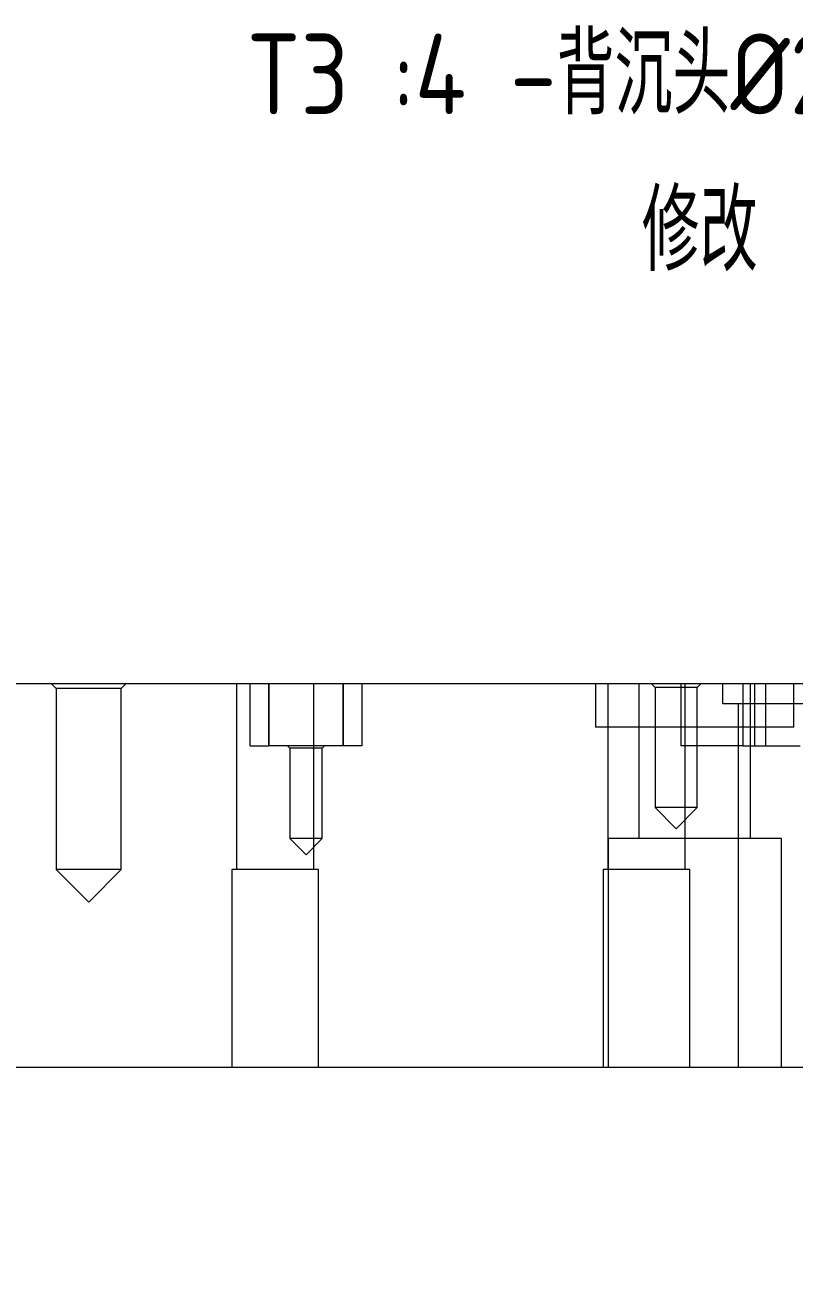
# Model space of a CAD drawing. Header units: millimetres. Extents: x 9328 to 11863, y 28633 to 29971.
# Drawn here: x 10065.6 to 10189.9, y 28734.9 to 28935.9 of the extents above; entities that cross this region are included whole.
import ezdxf
from ezdxf.enums import TextEntityAlignment as Align

# ---------------------------------------------------------------- set-up
doc = ezdxf.new("R2010")
doc.units = ezdxf.units.MM
doc.linetypes.add('DASHED', pattern=[0])
doc.layers.add('dim', color=4, linetype='Continuous')
doc.layers.add('dim_temp', color=161, linetype='Continuous', lineweight=9)
doc.layers.add('LP', color=7, linetype='Continuous', true_color=0xffffff)
doc.styles.add('_PUG_ERP', font='txt')
doc.styles.add('gbenor', font='gbenor.shx', dxfattribs={"bigfont": 'gbcbig'})
doc.dimstyles.new('_PUG_ERP', dxfattribs={"dimtxt": 8, "dimasz": 1.5, "dimexe": 0.5, "dimexo": 0.5, "dimgap": 0.5, "dimtad": 1, "dimtxsty": '_PUG_ERP', "dimblk": 'CLOSEDBLANK', "dimcen": 0, "dimclrd": 4, "dimclre": 4, "dimclrt": 3, "dimazin": 3, "dimtfac": 1, "dimtmove": 0, "dimatfit": 3, "dimldrblk": 'CLOSEDBLANK', "dimlwd": 9, "dimlwe": 9})

# ---------------------------------------------------------------- blocks, each defined once
blk = doc.blocks.new('*D1273')
at = {"layer": 'Defpoints', "color": 0}
for p in [(10829.44, 28798.46), (11104.44, 28798.46), (9349.44, 28767.46)]:
    blk.add_point(p, dxfattribs=at)
at = {"layer": 'dim_temp', "color": 4, "lineweight": 9}
blk.add_line((10829.94, 28798.46), (11115.61, 28798.46), dxfattribs=at)
at = {"layer": 'dim_temp', "color": 3, "lineweight": 18, "insert": (11110.28, 28802.96), "char_height": 8, "attachment_point": 5, "style": '_PUG_ERP'}
blk.add_mtext('31', dxfattribs=at)
blk = doc.blocks.new('_ClosedBlank')
blk = doc.blocks.new('*D1274')
at = {"layer": 'Defpoints', "color": 0}
for p in [(11099.44, 28829.46), (11104.44, 28829.46), (9349.44, 28767.46)]:
    blk.add_point(p, dxfattribs=at)
at = {"layer": 'dim_temp', "color": 4, "lineweight": 9}
blk.add_line((11099.94, 28829.46), (11117.52, 28829.46), dxfattribs=at)
at = {"layer": 'dim_temp', "color": 3, "lineweight": 18, "insert": (11111.23, 28833.96), "char_height": 8, "attachment_point": 5, "style": '_PUG_ERP'}
blk.add_mtext('62', dxfattribs=at)
blk = doc.blocks.new('*D1277')
at = {"layer": 'Defpoints', "color": 0}
for p in [(10829.44, 28798.46), (9349.44, 28767.46), (10828.78, 28762.46)]:
    blk.add_point(p, dxfattribs=at)
at = {"layer": 'dim_temp', "color": 4, "lineweight": 9}
for p, q in [((10829.44, 28797.96), (10829.44, 28768.46)), ((10829.44, 28768.46), (10828.78, 28765.46)), ((10828.78, 28765.46), (10828.78, 28734.91))]:
    blk.add_line(p, q, dxfattribs=at)
at = {"layer": 'dim_temp', "color": 3, "lineweight": 18, "insert": (10824.28, 28748.44), "char_height": 8, "attachment_point": 5, "rotation": 90, "style": '_PUG_ERP'}
blk.add_mtext('1480', dxfattribs=at)
blk = doc.blocks.new('*D1280')
at = {"layer": 'Defpoints', "color": 0}
for p in [(11099.44, 28834.46), (11099.44, 28829.46), (9349.44, 28767.46)]:
    blk.add_point(p, dxfattribs=at)
at = {"layer": 'dim_temp', "color": 4, "lineweight": 9}
blk.add_line((11099.44, 28829.96), (11099.44, 28862.01), dxfattribs=at)
at = {"layer": 'dim_temp', "color": 3, "lineweight": 18, "insert": (11094.94, 28848.48), "char_height": 8, "attachment_point": 5, "rotation": 90, "style": '_PUG_ERP'}
blk.add_mtext('1750', dxfattribs=at)

msp = doc.modelspace()

# ---------------------------------------------------------------- linework, layer by layer
at = {"layer": 'LP', "color": 135, "linetype": 'Continuous', "lineweight": 18}
for p, q in [((11006.444, 28829.461), (9442.444, 28829.461)), ((11099.444, 28767.461), (9349.444, 28767.461))]:
    msp.add_line(p, q, dxfattribs=at)
at = {"layer": 'LP', "color": 5, "linetype": 'DASHED', "lineweight": 13, "ltscale": 1.77206}
for p, q in [((10069.944, 28829.461), (10070.691, 28828.714)), ((10070.691, 28828.714), (10070.691, 28799.461)), ((10081.197, 28828.714), (10070.691, 28828.714)), ((10081.197, 28828.714), (10081.944, 28829.461)), ((10081.197, 28799.461), (10081.197, 28828.714)), ((10099.791, 28829.461), (10099.791, 28799.461)), ((10112.296, 28799.461), (10112.296, 28829.461)), ((10159.791, 28829.461), (10159.791, 28799.461)), ((10166.83, 28829.461), (10167.427, 28828.864)), ((10167.427, 28828.864), (10167.427, 28809.461)), ((10174.233, 28828.864), (10167.427, 28828.864)), ((10172.296, 28799.461), (10172.296, 28829.461)), ((10174.233, 28828.864), (10174.83, 28829.461)), ((10174.233, 28809.461), (10174.233, 28828.864)), ((10108.044, 28819.461), (10108.441, 28819.064)), ((10108.441, 28819.064), (10108.441, 28804.461)), ((10113.647, 28819.064), (10108.441, 28819.064)), ((10113.647, 28819.064), (10114.044, 28819.461)), ((10113.647, 28804.461), (10113.647, 28819.064)), ((10167.427, 28809.461), (10170.83, 28806.058)), ((10174.233, 28809.461), (10167.427, 28809.461)), ((10170.83, 28806.058), (10174.233, 28809.461)), ((10108.441, 28804.461), (10111.044, 28801.858)), ((10113.647, 28804.461), (10108.441, 28804.461)), ((10111.044, 28801.858), (10113.647, 28804.461)), ((10070.691, 28799.461), (10075.944, 28794.208)), ((10081.197, 28799.461), (10070.691, 28799.461)), ((10075.944, 28794.208), (10081.197, 28799.461)), ((10099.044, 28799.461), (10099.044, 28767.461)), ((10113.044, 28799.461), (10099.044, 28799.461)), ((10113.044, 28767.461), (10113.044, 28799.461)), ((10159.044, 28799.461), (10159.044, 28767.461)), ((10173.044, 28799.461), (10159.044, 28799.461)), ((10173.044, 28767.461), (10173.044, 28799.461))]:
    msp.add_line(p, q, dxfattribs=at)
at = {"layer": 'LP', "color": 135, "linetype": 'DASHED', "lineweight": 13, "ltscale": 1.77206}
for p, q in [((10102.044, 28819.461), (10102.044, 28829.461)), ((10120.044, 28829.461), (10120.044, 28819.461)), ((10164.829, 28829.461), (10164.829, 28804.461)), ((10171.58, 28829.461), (10171.58, 28819.461)), ((10178.33, 28829.461), (10178.33, 28826.261)), ((10182.831, 28804.461), (10182.831, 28829.461)), ((10159.829, 28804.461), (10159.829, 28767.461)), ((10187.831, 28804.461), (10159.829, 28804.461)), ((10187.831, 28767.461), (10187.831, 28804.461))]:
    msp.add_line(p, q, dxfattribs=at)
at = {"layer": 'LP', "color": 155, "linetype": 'DASHED', "lineweight": 13, "ltscale": 1.77206}
for p, q in [((10105.044, 28819.461), (10105.044, 28829.461)), ((10105.044, 28829.461), (10105.044, 28819.461)), ((10105.044, 28819.461), (10105.044, 28829.461)), ((10105.044, 28829.461), (10105.044, 28819.461)), ((10117.044, 28829.461), (10117.044, 28819.461)), ((10117.044, 28819.461), (10117.044, 28829.461)), ((10117.044, 28829.461), (10117.044, 28819.461)), ((10117.044, 28819.461), (10117.044, 28829.461)), ((10181.58, 28829.461), (10181.58, 28819.461)), ((10181.58, 28829.461), (10181.58, 28819.461)), ((10181.58, 28829.461), (10181.58, 28819.461)), ((10181.58, 28829.461), (10181.58, 28819.461))]:
    msp.add_line(p, q, dxfattribs=at)
at = {"layer": 'LP', "color": 31, "linetype": 'DASHED', "lineweight": 13, "ltscale": 1.77206}
for p, q in [((10157.829, 28829.461), (10157.829, 28822.461)), ((10183.465, 28829.461), (10183.465, 28819.461)), ((10185.344, 28819.461), (10185.344, 28829.461)), ((10189.832, 28822.461), (10189.832, 28829.461)), ((10178.33, 28826.261), (10208.33, 28826.261)), ((10189.832, 28822.461), (10157.829, 28822.461)), ((10183.465, 28819.461), (10190.856, 28819.461))]:
    msp.add_line(p, q, dxfattribs=at)
at = {"layer": 'LP', "color": 1, "linetype": 'DASHED', "lineweight": 13, "ltscale": 1.77206}
msp.add_line((10180.83, 28826.261), (10180.83, 28767.461), dxfattribs=at)
at = {"layer": 'LP', "color": 2, "linetype": 'DASHED', "lineweight": 13, "ltscale": 1.77206}
for p, q in [((10102.044, 28819.461), (10105.044, 28819.461)), ((10117.044, 28819.461), (10105.044, 28819.461)), ((10120.044, 28819.461), (10117.044, 28819.461)), ((10181.58, 28819.461), (10171.58, 28819.461)), ((10181.58, 28819.461), (10183.465, 28819.461))]:
    msp.add_line(p, q, dxfattribs=at)

# ---------------------------------------------------------------- texts
at = {"layer": 'dim', "color": 3, "lineweight": 18, "style": 'gbenor'}
msp.add_text('T3 :4 -背沉头%%c28.0深42.0mm(等高套筒)', height=13, dxfattribs=at).set_placement((10101.441, 28921.475))
msp.add_text('修改 2025.11.29. 王封展', height=13, dxfattribs=at).set_placement((10229.431, 28903.307), align=Align.MIDDLE)

# ---------------------------------------------------------------- dimensions: what is measured, and where the dimension line sits
at = {"layer": 'dim_temp', "lineweight": 18}
for feature_location, offset, dtype, picture, middle in [((11099.444, 28829.461), (0, 5), 1, '*D1280', (11094.944, 28848.485)), ((11099.444, 28829.461), (5, 0), 0, '*D1274', (11111.229, 28833.961)), ((10829.444, 28798.461), (275, 0), 0, '*D1273', (11110.277, 28802.961)), ((10829.444, 28798.461), (-0.668, -36), 1, '*D1277', (10824.276, 28748.437))]:
    dim = msp.add_ordinate_dim(feature_location=feature_location, offset=offset, dtype=dtype, origin=(9349.444, 28767.461), dimstyle='_PUG_ERP', dxfattribs=at)
    dim.commit()
    dim.dimension.update_dxf_attribs({"geometry": picture, "text_midpoint": middle})

doc.saveas('drawing.dxf')
